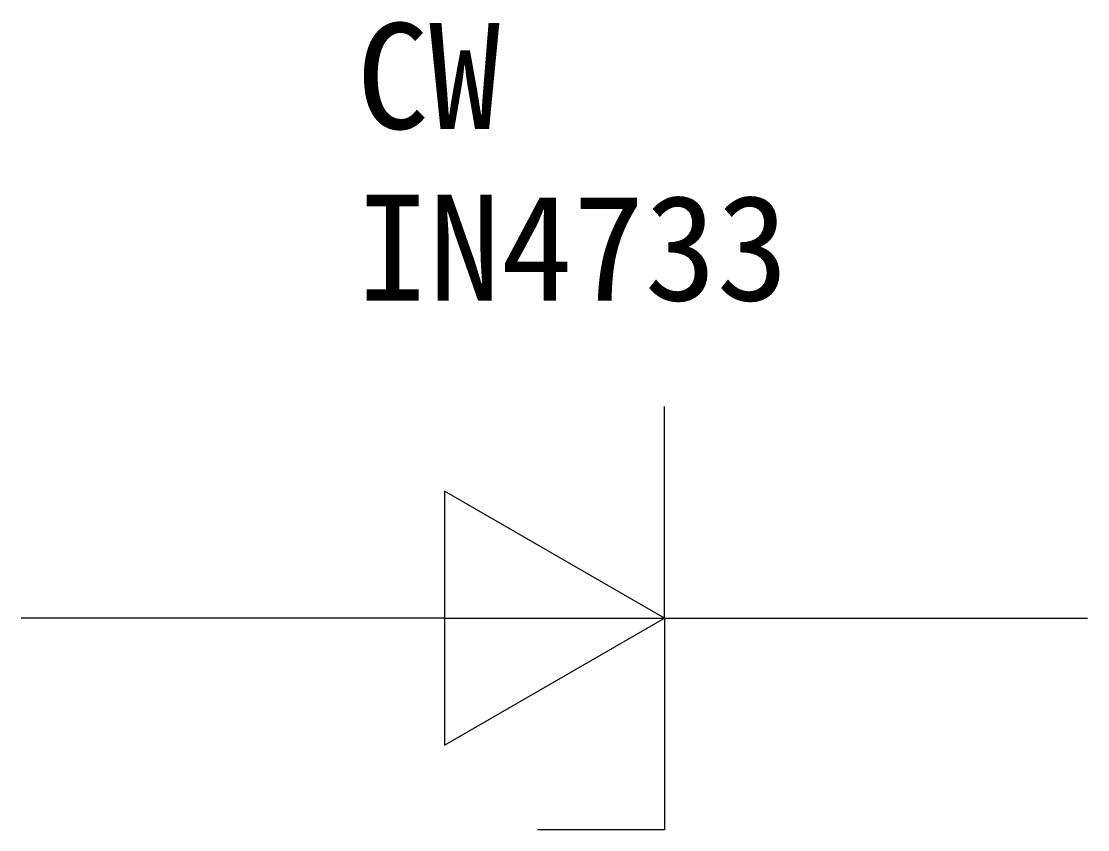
# Model space of a CAD drawing. Header units: millimetres. Extents: x 0 to 25.2, y -5 to 14.1.
import ezdxf

# ---------------------------------------------------------------- set-up
doc = ezdxf.new("R2010")
doc.units = ezdxf.units.MM
doc.styles.get("Standard").update_dxf_attribs({"font": ''})
doc.styles.get('Standard').set_extended_font_data('SimSun')

msp = doc.modelspace()

# ---------------------------------------------------------------- linework, layer by layer
for p, q in [((15.196, 0), (15.196, 5)), ((10, 0), (0, 0)), ((10, 0), (15.196, 0)), ((15.196, 0), (15.196, -5)), ((15.196, 0), (25.196, 0)), ((15.196, -5), (12.196, -5))]:
    msp.add_line(p, q)
msp.add_lwpolyline([(10, 3), (10, -3), (15.196, 0)], close=True)

# ---------------------------------------------------------------- texts
for tag, p, s in [('CW', (7.924, 11.555), 'CW1'), ('IN4733', (7.924, 7.499), 'IN4733')]:
    msp.add_attdef(tag, p, s, height=2.5)

doc.saveas('drawing.dxf')
